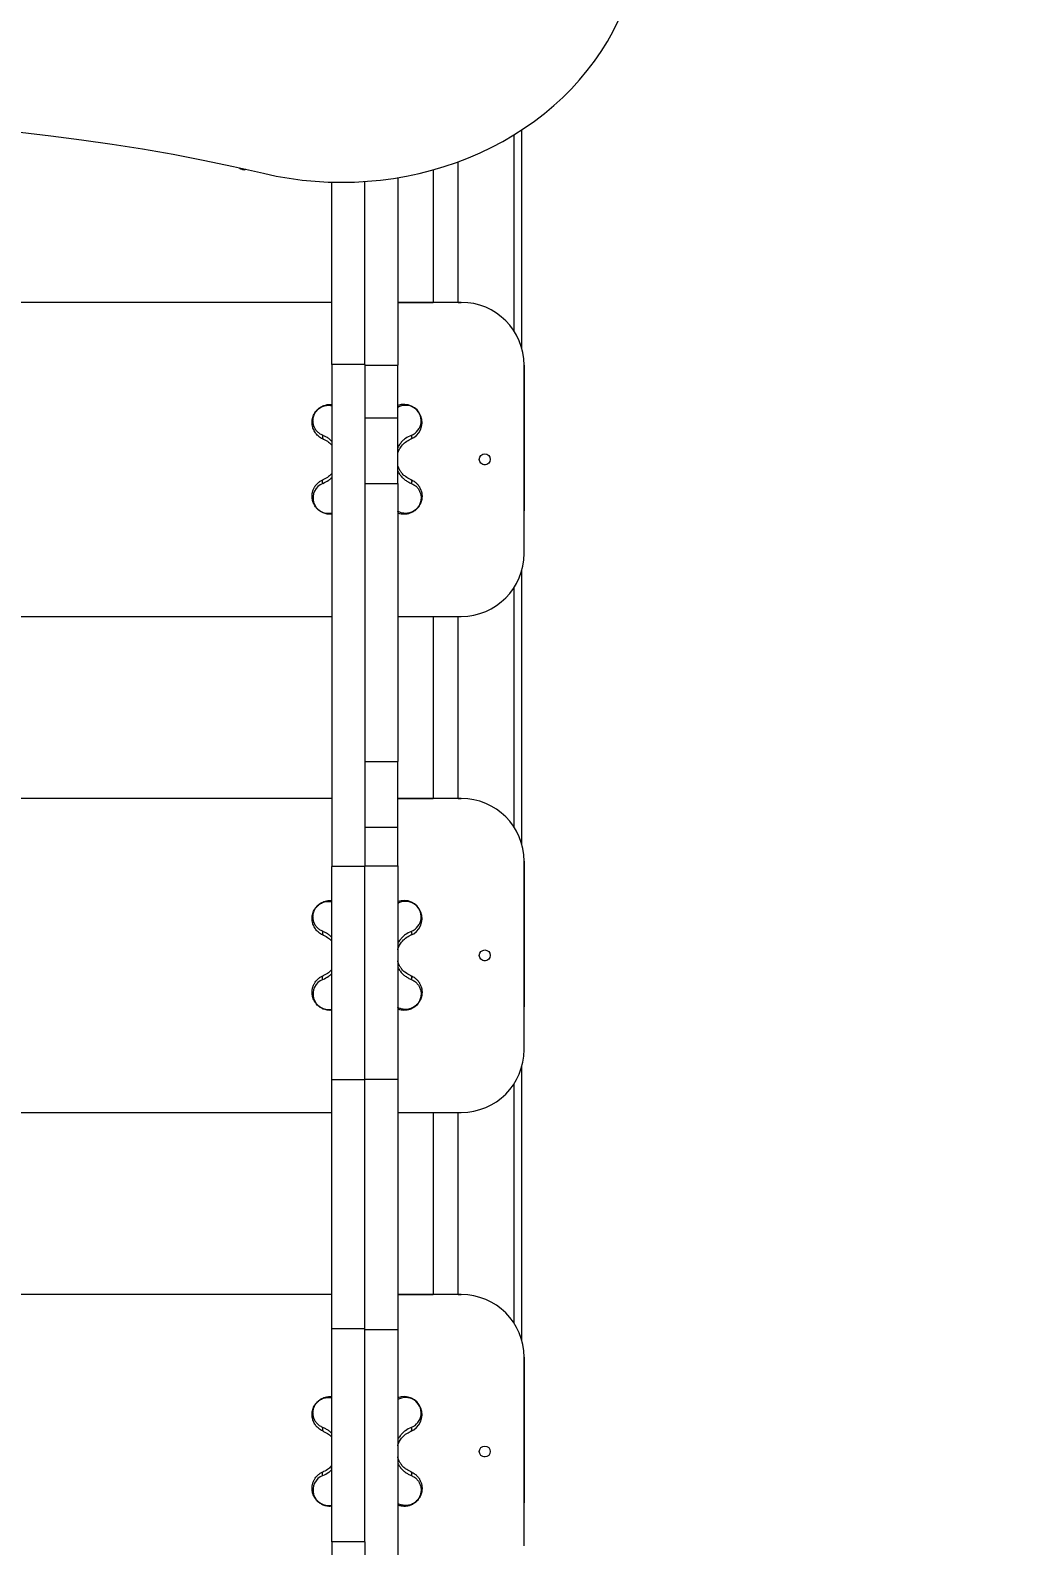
# Model space of a CAD drawing. Header units: millimetres. Extents: x -4714 to 4317, y -5309 to 4445.
# Drawn here: x -1057 to -434, y 998 to 1963 of the extents above; entities that cross this region are included whole.
import ezdxf

# ---------------------------------------------------------------- set-up
doc = ezdxf.new("R2010")
doc.units = ezdxf.units.MM
doc.layers.add('DIKOM_РАЗМЕР_ЗОНА', color=7, linetype='Continuous')
doc.layers.add('DIKOM_РАЗМЕР_ОБЪЕКТА', color=7, linetype='Continuous')
doc.styles.add('style1', font='arial.ttf', dxfattribs={"width": 0.8})
doc.dimstyles.new('1-50', dxfattribs={"dimtxt": 300, "dimasz": 200, "dimexe": 100, "dimexo": 0, "dimgap": 100, "dimtad": 1, "dimtxsty": 'style1', "dimcen": 200, "dimclrd": 7, "dimclre": 7, "dimclrt": 7, "dimadec": 1, "dimazin": 2, "dimtfac": 1, "dimtmove": 0, "dimatfit": 2, "dimfxl": 0, "dimlwd": 25, "dimlwe": 18, "dimarcsym": 0})

# ---------------------------------------------------------------- blocks, each defined once
blk = doc.blocks.new('*D10')
at = {"layer": 'Defpoints', "color": 0, "transparency": 16777216}
for p in [(-1334.37, 2936.15), (2515.66, 2936.15), (919.63, -2455.27)]:
    blk.add_point(p, dxfattribs=at)
at = {"layer": 'DIKOM_РАЗМЕР_ОБЪЕКТА', "color": 7, "lineweight": 18, "transparency": 16777216}
for p, q in [((-1334.37, 2936.15), (2615.66, 2936.15)), ((919.63, -2455.27), (2615.66, -2455.27))]:
    blk.add_line(p, q, dxfattribs=at)
at = {"layer": 'DIKOM_РАЗМЕР_ОБЪЕКТА', "color": 7, "lineweight": 25, "transparency": 16777216}
blk.add_line((2515.66, -2255.27), (2515.66, 2736.15), dxfattribs=at)
at = {"layer": 'DIKOM_РАЗМЕР_ОБЪЕКТА', "color": 7, "transparency": 16777216}
for points in [[(2482.33, 2736.15), (2548.99, 2736.15), (2515.66, 2936.15)], [(2482.33, -2255.27), (2548.99, -2255.27), (2515.66, -2455.27)]]:
    blk.add_solid(points, dxfattribs=at)
at = {"layer": 'DIKOM_РАЗМЕР_ОБЪЕКТА', "color": 7, "transparency": 16777216, "insert": (2262.49, 113.05), "char_height": 300, "attachment_point": 5, "rotation": 90, "style": 'style1'}
blk.add_mtext('5400', dxfattribs=at)
blk = doc.blocks.new('*D11')
at = {"layer": 'Defpoints', "color": 0, "transparency": 16777216}
for p in [(-3233.94, 2386.83), (1916.13, -344.85), (1916.13, -3165.52)]:
    blk.add_point(p, dxfattribs=at)
at = {"layer": 'DIKOM_РАЗМЕР_ОБЪЕКТА', "color": 7, "lineweight": 18, "transparency": 16777216}
for p, q in [((-3233.94, 2386.83), (-3233.94, -3265.52)), ((1916.13, -344.85), (1916.13, -3265.52))]:
    blk.add_line(p, q, dxfattribs=at)
at = {"layer": 'DIKOM_РАЗМЕР_ОБЪЕКТА', "color": 7, "lineweight": 25, "transparency": 16777216}
blk.add_line((-3033.94, -3165.52), (1716.13, -3165.52), dxfattribs=at)
at = {"layer": 'DIKOM_РАЗМЕР_ОБЪЕКТА', "color": 7, "transparency": 16777216}
for points in [[(-3033.94, -3132.18), (-3033.94, -3198.85), (-3233.94, -3165.52)], [(1716.13, -3132.18), (1716.13, -3198.85), (1916.13, -3165.52)]]:
    blk.add_solid(points, dxfattribs=at)
at = {"layer": 'DIKOM_РАЗМЕР_ОБЪЕКТА', "color": 7, "transparency": 16777216, "insert": (-1591.87, -2912.35), "char_height": 300, "attachment_point": 5, "style": 'style1'}
blk.add_mtext('5150', dxfattribs=at)
blk = doc.blocks.new('*D12')
at = {"layer": 'Defpoints', "color": 0, "transparency": 16777216}
for p in [(-821.51, 4445.15), (931.33, -4455.27), (4216.57, -4455.27)]:
    blk.add_point(p, dxfattribs=at)
at = {"layer": 'DIKOM_РАЗМЕР_ЗОНА', "color": 7, "lineweight": 18, "transparency": 16777216}
for p, q in [((-821.51, 4445.15), (4316.57, 4445.15)), ((931.33, -4455.27), (4316.57, -4455.27))]:
    blk.add_line(p, q, dxfattribs=at)
at = {"layer": 'DIKOM_РАЗМЕР_ЗОНА', "color": 7, "lineweight": 25, "transparency": 16777216}
blk.add_line((4216.57, 4245.15), (4216.57, -4255.27), dxfattribs=at)
at = {"layer": 'DIKOM_РАЗМЕР_ЗОНА', "color": 7, "transparency": 16777216}
for points in [[(4183.24, 4245.15), (4249.91, 4245.15), (4216.57, 4445.15)], [(4183.24, -4255.27), (4249.91, -4255.27), (4216.57, -4455.27)]]:
    blk.add_solid(points, dxfattribs=at)
at = {"layer": 'DIKOM_РАЗМЕР_ЗОНА', "color": 7, "transparency": 16777216, "insert": (3963.4, 113.05), "char_height": 300, "attachment_point": 5, "rotation": 90, "style": 'style1'}
blk.add_mtext('8900', dxfattribs=at)
blk = doc.blocks.new('*D13')
at = {"layer": 'Defpoints', "color": 0, "transparency": 16777216}
for p in [(-4713.98, 1562.97), (3408.13, -3354.85), (3408.13, -5209.38)]:
    blk.add_point(p, dxfattribs=at)
at = {"layer": 'DIKOM_РАЗМЕР_ЗОНА', "color": 7, "lineweight": 18, "transparency": 16777216}
for p, q in [((-4713.98, 1562.97), (-4713.98, -5309.38)), ((3408.13, -3354.85), (3408.13, -5309.38))]:
    blk.add_line(p, q, dxfattribs=at)
at = {"layer": 'DIKOM_РАЗМЕР_ЗОНА', "color": 7, "lineweight": 25, "transparency": 16777216}
blk.add_line((-4513.98, -5209.38), (3208.13, -5209.38), dxfattribs=at)
at = {"layer": 'DIKOM_РАЗМЕР_ЗОНА', "color": 7, "transparency": 16777216}
for points in [[(-4513.98, -5176.04), (-4513.98, -5242.71), (-4713.98, -5209.38)], [(3208.13, -5176.04), (3208.13, -5242.71), (3408.13, -5209.38)]]:
    blk.add_solid(points, dxfattribs=at)
at = {"layer": 'DIKOM_РАЗМЕР_ЗОНА', "color": 7, "transparency": 16777216, "insert": (-658.91, -4956.21), "char_height": 300, "attachment_point": 5, "style": 'style1'}
blk.add_mtext('8150', dxfattribs=at)

msp = doc.modelspace()

# ---------------------------------------------------------------- linework, layer by layer
at = {"color": 7, "linetype": 'Continuous', "lineweight": 15}
for p, q in [((-748.868, 1896.315), (-748.868, 1771.506)), ((-743.868, 1760.505), (-743.868, 1899.484)), ((-800.37, 1874.031), (-800.37, 1789.646)), ((-784.37, 1789.645), (-784.37, 1879.187)), ((-864.868, 1749.996), (-864.868, 1866.216)), ((-843.868, 1749.996), (-843.868, 1866.617)), ((-822.868, 1869.054), (-822.868, 1749.664)), ((-864.868, 1789.645), (-1522.868, 1789.645)), ((-822.868, 1789.646), (-800.365, 1789.646)), ((-782.368, 1789.645), (-822.868, 1789.645)), ((-800.365, 1789.645), (-800.365, 1789.646)), ((-784.37, 1789.646), (-784.365, 1789.646)), ((-784.365, 1789.646), (-782.365, 1789.645)), ((-784.365, 1789.645), (-784.365, 1789.646)), ((-843.868, 1749.996), (-864.868, 1749.996)), ((-864.868, 1749.996), (-864.868, 1430.217)), ((-843.868, 1749.996), (-843.868, 1430.217)), ((-843.868, 1749.664), (-822.868, 1749.664)), ((-822.868, 1716.036), (-822.868, 1749.664)), ((-742.368, 1629.645), (-742.368, 1749.645)), ((-742.366, 1749.644), (-742.368, 1656.888)), ((-843.868, 1716.036), (-822.868, 1716.036)), ((-822.868, 1674.311), (-822.868, 1716.036)), ((-843.868, 1674.311), (-822.868, 1674.311)), ((-822.868, 1674.311), (-822.868, 1497.181)), ((-864.868, 1654.795), (-865.868, 1654.647)), ((-743.868, 1444.505), (-743.868, 1618.793)), ((-748.868, 1607.787), (-748.868, 1455.506)), ((-1522.868, 1589.645), (-864.868, 1589.645)), ((-822.868, 1589.645), (-782.368, 1589.645)), ((-800.37, 1589.645), (-800.37, 1473.646)), ((-784.37, 1473.645), (-784.37, 1589.645)), ((-843.868, 1497.181), (-822.868, 1497.181)), ((-822.868, 1455.376), (-822.868, 1497.181)), ((-864.868, 1473.645), (-1522.868, 1473.645)), ((-822.868, 1473.646), (-800.365, 1473.646)), ((-782.368, 1473.645), (-822.868, 1473.645)), ((-800.365, 1473.645), (-800.365, 1473.646)), ((-784.37, 1473.646), (-784.365, 1473.646)), ((-784.365, 1473.646), (-782.365, 1473.645)), ((-784.365, 1473.645), (-784.365, 1473.646)), ((-843.868, 1455.376), (-822.868, 1455.376)), ((-822.868, 1430.683), (-822.868, 1455.376)), ((-843.868, 1430.217), (-864.868, 1430.217)), ((-864.868, 1294.5), (-864.868, 1430.217)), ((-843.868, 1430.683), (-822.868, 1430.683)), ((-843.868, 1294.5), (-843.868, 1430.217)), ((-822.868, 1430.683), (-822.868, 1294.899)), ((-742.368, 1313.645), (-742.368, 1433.645)), ((-742.366, 1433.644), (-742.368, 1340.888)), ((-864.868, 1338.795), (-865.868, 1338.647)), ((-843.868, 1294.5), (-864.868, 1294.5)), ((-864.868, 1135.803), (-864.868, 1294.5)), ((-843.868, 1294.899), (-822.868, 1294.899)), ((-843.868, 1135.803), (-843.868, 1294.5)), ((-822.868, 1294.899), (-822.868, 1135.404)), ((-743.868, 1128.505), (-743.868, 1302.793)), ((-748.868, 1291.787), (-748.868, 1139.506)), ((-1522.868, 1273.645), (-864.868, 1273.645)), ((-822.868, 1273.645), (-782.368, 1273.645)), ((-800.37, 1273.645), (-800.37, 1157.646)), ((-784.37, 1157.645), (-784.37, 1273.645)), ((-864.868, 1157.645), (-1522.868, 1157.645)), ((-822.868, 1157.646), (-800.365, 1157.646)), ((-782.368, 1157.645), (-822.868, 1157.645)), ((-800.365, 1157.645), (-800.365, 1157.646)), ((-784.37, 1157.646), (-784.365, 1157.646)), ((-784.365, 1157.645), (-784.365, 1157.646)), ((-784.365, 1157.646), (-782.365, 1157.645)), ((-843.868, 1135.803), (-864.868, 1135.803)), ((-864.868, 1000.018), (-864.868, 1135.803)), ((-843.868, 1000.018), (-843.868, 1135.803)), ((-843.868, 1135.404), (-822.868, 1135.404)), ((-822.868, 1135.404), (-822.868, 975.661)), ((-742.368, 997.645), (-742.368, 1117.645)), ((-742.366, 1117.644), (-742.368, 1024.888)), ((-864.868, 1022.795), (-865.868, 1022.647)), ((-843.868, 1000.018), (-864.868, 1000.018)), ((-864.868, 1000.018), (-864.868, 680.24)), ((-843.868, 1000.018), (-843.868, 680.24))]:
    msp.add_line(p, q, dxfattribs=at)
at = {"color": 7, "linetype": 'Continuous', "lineweight": 15, "flags": 128}
for points in [[(-908.344, 1871.874), (-900.229, 1870.131), (-892.035, 1868.699), (-883.775, 1867.581), (-875.467, 1866.778), (-867.125, 1866.292), (-858.768, 1866.125), (-850.409, 1866.276), (-842.067, 1866.746), (-833.756, 1867.533), (-825.494, 1868.635), (-817.296, 1870.052), (-809.177, 1871.779), (-801.154, 1873.814), (-793.242, 1876.153), (-785.457, 1878.791), (-777.813, 1881.723), (-770.325, 1884.943), (-763.009, 1888.445), (-755.877, 1892.223), (-748.944, 1896.269), (-742.223, 1900.575), (-735.728, 1905.132), (-729.47, 1909.933), (-723.462, 1914.968), (-717.716, 1920.226), (-712.242, 1925.699), (-707.052, 1931.374), (-702.155, 1937.242), (-697.561, 1943.291), (-693.278, 1949.509), (-689.316, 1955.884), (-685.681, 1962.404), (-682.38, 1969.056)], [(-1063.309, 1897.961), (-1043.72, 1895.778), (-1024.181, 1893.285), (-1004.697, 1890.483), (-985.276, 1887.373), (-965.923, 1883.956), (-946.646, 1880.233), (-927.451, 1876.205), (-908.344, 1871.874)], [(-870.515, 1704.941), (-870.661, 1704.556), (-870.75, 1704.159), (-870.781, 1703.769), (-870.75, 1703.403), (-870.66, 1703.074), (-870.515, 1702.798), (-870.319, 1702.586), (-870.083, 1702.447)], [(-814.221, 1704.941), (-814.075, 1704.556), (-813.986, 1704.159), (-813.955, 1703.769), (-813.986, 1703.403), (-814.076, 1703.074), (-814.222, 1702.798), (-814.417, 1702.586), (-814.653, 1702.447)], [(-766.962, 1686.169), (-767.367, 1686.145), (-767.948, 1686.194)], [(-870.515, 1674.353), (-870.661, 1674.738), (-870.75, 1675.135), (-870.781, 1675.524), (-870.75, 1675.891), (-870.66, 1676.22), (-870.515, 1676.496), (-870.319, 1676.708), (-870.083, 1676.847)], [(-814.653, 1676.847), (-814.417, 1676.708), (-814.222, 1676.496), (-814.076, 1676.22), (-813.986, 1675.891), (-813.955, 1675.524), (-813.986, 1675.135), (-814.075, 1674.738), (-814.221, 1674.353)], [(-870.515, 1388.941), (-870.661, 1388.556), (-870.75, 1388.159), (-870.781, 1387.769), (-870.75, 1387.403), (-870.66, 1387.074), (-870.515, 1386.798), (-870.319, 1386.586), (-870.083, 1386.447)], [(-814.221, 1388.941), (-814.075, 1388.556), (-813.986, 1388.159), (-813.955, 1387.769), (-813.986, 1387.403), (-814.076, 1387.074), (-814.222, 1386.798), (-814.417, 1386.586), (-814.653, 1386.447)], [(-766.962, 1370.169), (-767.367, 1370.145), (-767.948, 1370.194)], [(-870.515, 1358.353), (-870.661, 1358.738), (-870.75, 1359.135), (-870.781, 1359.524), (-870.75, 1359.891), (-870.66, 1360.22), (-870.515, 1360.496), (-870.319, 1360.708), (-870.083, 1360.847)], [(-814.653, 1360.847), (-814.417, 1360.708), (-814.222, 1360.496), (-814.076, 1360.22), (-813.986, 1359.891), (-813.955, 1359.524), (-813.986, 1359.135), (-814.075, 1358.738), (-814.221, 1358.353)], [(-870.515, 1072.941), (-870.661, 1072.556), (-870.75, 1072.159), (-870.781, 1071.769), (-870.75, 1071.403), (-870.66, 1071.074), (-870.515, 1070.798), (-870.319, 1070.586), (-870.083, 1070.447)], [(-814.221, 1072.941), (-814.075, 1072.556), (-813.986, 1072.159), (-813.955, 1071.769), (-813.986, 1071.403), (-814.076, 1071.074), (-814.222, 1070.798), (-814.417, 1070.586), (-814.653, 1070.447)], [(-767.23, 1054.148), (-767.367, 1054.145), (-767.948, 1054.194)], [(-870.515, 1042.353), (-870.661, 1042.738), (-870.75, 1043.135), (-870.781, 1043.524), (-870.75, 1043.891), (-870.66, 1044.22), (-870.515, 1044.496), (-870.319, 1044.708), (-870.083, 1044.847)], [(-814.653, 1044.847), (-814.417, 1044.708), (-814.222, 1044.496), (-814.076, 1044.22), (-813.986, 1043.891), (-813.955, 1043.524), (-813.986, 1043.135), (-814.075, 1042.738), (-814.221, 1042.353)]]:
    msp.add_lwpolyline(points, dxfattribs=at)
at = {"color": 7, "linetype": 'Continuous', "lineweight": 15}
for centre in [(-767.368, 1689.645), (-767.368, 1373.645), (-767.368, 1057.645)]:
    msp.add_circle(centre, 3.5, dxfattribs=at)
for centre, radius, start, end in [((-920.868, 1878.152), 4, 223.554791, 291.26051), ((-782.368, 1749.645), 40, 0, 90), ((-782.366, 1749.645), 40, 359.998597, 89.998597), ((-818.861, 1713.145), 11.495, 291.474786, 110.3998), ((-817.829, 1714.154), 9.894, 291.388219, 120.617266), ((-866.922, 1665.148), 9.881, 111.32214, 281.998116), ((-782.368, 1629.645), 40, 270, 0), ((-782.368, 1433.645), 40, 0, 90), ((-782.366, 1433.645), 40, 359.998597, 89.998597), ((-818.861, 1397.145), 11.495, 291.474787, 110.399813), ((-817.829, 1398.154), 9.894, 291.388207, 120.617316), ((-866.922, 1349.148), 9.881, 111.322131, 281.998125), ((-782.368, 1313.645), 40, 270, 0), ((-782.368, 1117.645), 40, 0, 90), ((-818.861, 1081.145), 11.495, 291.474857, 110.399743), ((-817.829, 1082.154), 9.894, 291.38827, 120.617177), ((-866.922, 1033.148), 9.882, 111.322276, 281.99793)]:
    msp.add_arc(centre, radius, start, end, dxfattribs=at)
for points, knots in [([(-870.083, 1702.447), (-870.509, 1702.633), (-871.391, 1703.017), (-872.553, 1703.758), (-873.63, 1704.625), (-874.54, 1705.557), (-875.362, 1706.613), (-876.043, 1707.73), (-876.6, 1708.946), (-877.017, 1710.22), (-877.275, 1711.5), (-877.39, 1712.855), (-877.35, 1714.181), (-877.13, 1715.622), (-876.729, 1717.032), (-876.09, 1718.497), (-875.212, 1719.929), (-874.034, 1721.313), (-872.885, 1722.291), (-871.923, 1722.936), (-870.98, 1723.472), (-869.75, 1724.009), (-868.406, 1724.39), (-867.162, 1724.593), (-866.089, 1724.656), (-865.326, 1724.652), (-864.93, 1724.604), (-864.868, 1724.597)], [0, 0, 0, 0, 0.042958, 0.0888603, 0.1314274, 0.1779025, 0.218328, 0.2664902, 0.3110843, 0.3553253, 0.4035422, 0.4434075, 0.4911629, 0.5325959, 0.580123, 0.6216828, 0.6663724, 0.7111175, 0.7558246, 0.7776013, 0.800569, 0.8422057, 0.8898423, 0.9250646, 0.959956, 0.9936797, 1, 1, 1, 1]), ([(-870.515, 1704.941), (-871.256, 1705.299), (-872.738, 1706.014), (-874.414, 1707.603), (-875.683, 1709.428), (-876.502, 1711.463), (-876.867, 1713.663), (-876.744, 1715.655), (-876.309, 1717.318), (-875.854, 1718.421), (-875.372, 1719.297), (-874.787, 1720.179), (-873.892, 1721.234), (-872.619, 1722.298), (-871.287, 1723.079), (-869.991, 1723.604), (-868.334, 1724.022), (-866.595, 1724.167), (-865.37, 1723.914), (-864.868, 1723.81)], [0, 0, 0, 0, 0.085407, 0.1709908, 0.2562177, 0.3416786, 0.4264961, 0.5121351, 0.5580051, 0.5978029, 0.6214975, 0.6434349, 0.6838007, 0.7267248, 0.7696825, 0.8125465, 0.8555304, 0.9408162, 1, 1, 1, 1]), ([(-864.868, 1701.205), (-864.905, 1701.248), (-865.471, 1701.902), (-866.723, 1702.861), (-868.576, 1704.102), (-869.862, 1704.658), (-870.515, 1704.941)], [0, 0, 0, 0, 0.0224545, 0.3480515, 0.668639, 1, 1, 1, 1]), ([(-870.083, 1702.447), (-868.981, 1701.929), (-867.538, 1701.25), (-865.887, 1699.855), (-865.231, 1699.239), (-864.913, 1698.857), (-864.868, 1698.803)], [0, 0, 0, 0, 0.6043551, 0.7909129, 0.9704854, 1, 1, 1, 1]), ([(-814.221, 1704.941), (-815.489, 1704.339), (-817.405, 1703.429), (-819.755, 1701.42), (-821.334, 1699.59), (-822.395, 1698.097), (-822.803, 1697.14), (-822.868, 1696.988)], [0, 0, 0, 0, 0.3836471, 0.5797902, 0.7701575, 0.9635615, 1, 1, 1, 1]), ([(-822.868, 1693.301), (-822.773, 1693.627), (-822.539, 1694.428), (-822.022, 1695.634), (-821.326, 1696.91), (-820.032, 1698.764), (-817.81, 1700.941), (-815.745, 1701.926), (-814.653, 1702.447)], [0, 0, 0, 0, 0.069063, 0.1694238, 0.2731617, 0.3808657, 0.6724946, 1, 1, 1, 1]), ([(-864.868, 1680.613), (-865.517, 1679.91), (-867.122, 1678.17), (-868.978, 1677.341), (-870.083, 1676.847)], [0, 0, 0, 0, 0.4040253, 1, 1, 1, 1]), ([(-814.653, 1676.847), (-815.754, 1677.368), (-817.195, 1678.05), (-818.853, 1679.432), (-819.731, 1680.301), (-820.722, 1681.472), (-821.723, 1683.031), (-822.527, 1684.701), (-822.784, 1685.8), (-822.868, 1686.162)], [0, 0, 0, 0, 0.3262938, 0.4270107, 0.5239653, 0.6173862, 0.7759008, 0.9262423, 1, 1, 1, 1]), ([(-822.868, 1682.295), (-822.816, 1682.173), (-822.423, 1681.241), (-821.371, 1679.755), (-819.791, 1677.904), (-818.024, 1676.413), (-816.158, 1675.197), (-814.874, 1674.637), (-814.221, 1674.353)], [0, 0, 0, 0, 0.0293488, 0.2231832, 0.4174039, 0.6114566, 0.8025177, 1, 1, 1, 1]), ([(-865.868, 1654.647), (-866.297, 1654.661), (-867.14, 1654.687), (-868.425, 1654.911), (-869.623, 1655.254), (-870.712, 1655.698), (-872.034, 1656.388), (-873.333, 1657.332), (-874.489, 1658.503), (-875.238, 1659.445), (-875.872, 1660.437), (-876.427, 1661.532), (-876.88, 1662.742), (-877.199, 1664.04), (-877.346, 1665.198), (-877.38, 1666.243), (-877.337, 1667.132), (-877.223, 1668.041), (-877.052, 1668.869), (-876.805, 1669.739), (-876.484, 1670.609), (-876.088, 1671.443), (-875.583, 1672.33), (-874.966, 1673.218), (-874.176, 1674.126), (-873.149, 1675.09), (-871.839, 1676.056), (-870.65, 1676.591), (-870.083, 1676.847)], [0, 0, 0, 0, 0.0431664, 0.0849571, 0.1254962, 0.158053, 0.187897, 0.2506259, 0.2817386, 0.3135607, 0.3437713, 0.3764319, 0.4168621, 0.4585564, 0.5015927, 0.5310798, 0.563767, 0.592894, 0.6263768, 0.6524852, 0.6884331, 0.7245861, 0.7502765, 0.7962949, 0.8378948, 0.8750771, 0.9404502, 1, 1, 1, 1]), ([(-870.515, 1674.353), (-869.256, 1674.97), (-867.352, 1675.902), (-865.49, 1677.375), (-864.911, 1678.041), (-864.868, 1678.09)], [0, 0, 0, 0, 0.6444035, 0.9738523, 1, 1, 1, 1]), ([(-814.221, 1674.353), (-813.48, 1673.995), (-811.998, 1673.28), (-810.322, 1671.691), (-809.053, 1669.866), (-808.234, 1667.831), (-807.87, 1665.631), (-807.992, 1663.639), (-808.427, 1661.976), (-808.882, 1660.873), (-809.364, 1659.997), (-809.949, 1659.115), (-810.844, 1658.06), (-812.118, 1656.996), (-813.449, 1656.214), (-814.745, 1655.69), (-816.404, 1655.268), (-818.376, 1655.142), (-820.557, 1655.543), (-822.071, 1656.053), (-822.769, 1656.553), (-822.868, 1656.624)], [0, 0, 0, 0, 0.075886, 0.1519291, 0.227655, 0.3035889, 0.3789509, 0.455043, 0.4957995, 0.5311615, 0.5522135, 0.571707, 0.6075712, 0.6457101, 0.6838811, 0.7219668, 0.7601568, 0.8359371, 0.9119827, 0.9874381, 1, 1, 1, 1]), ([(-814.653, 1676.847), (-814.277, 1676.685), (-813.502, 1676.351), (-812.415, 1675.692), (-811.515, 1675.011), (-810.781, 1674.338), (-810.184, 1673.704), (-809.599, 1672.976), (-809.1, 1672.237), (-808.644, 1671.436), (-808.244, 1670.59), (-807.924, 1669.717), (-807.654, 1668.758), (-807.456, 1667.73), (-807.354, 1666.532), (-807.376, 1665.302), (-807.538, 1664.034), (-807.859, 1662.733), (-808.313, 1661.522), (-808.87, 1660.428), (-809.707, 1659.117), (-810.798, 1657.883), (-812.055, 1656.857), (-813.027, 1656.219), (-814.033, 1655.693), (-815.359, 1655.157), (-817.003, 1654.731), (-818.248, 1654.675), (-818.868, 1654.647)], [0, 0, 0, 0, 0.039052, 0.0806689, 0.1248915, 0.1523669, 0.1823166, 0.2147505, 0.2496676, 0.2759197, 0.3122203, 0.3487686, 0.3744233, 0.4175259, 0.4584544, 0.4985764, 0.5417465, 0.5835367, 0.6240381, 0.6565943, 0.6867224, 0.7493477, 0.779957, 0.8122344, 0.8422684, 0.8750516, 0.937761, 1, 1, 1, 1]), ([(-818.868, 1654.647), (-820.008, 1654.743), (-821.208, 1654.845), (-822.503, 1655.23), (-822.712, 1655.344), (-822.868, 1655.429)], [0, 0, 0, 0, 0.8244249, 0.8682885, 1, 1, 1, 1]), ([(-870.083, 1386.447), (-870.509, 1386.633), (-871.391, 1387.017), (-872.553, 1387.758), (-873.63, 1388.625), (-874.54, 1389.557), (-875.362, 1390.613), (-876.043, 1391.73), (-876.6, 1392.946), (-877.017, 1394.22), (-877.275, 1395.5), (-877.39, 1396.855), (-877.35, 1398.181), (-877.13, 1399.622), (-876.729, 1401.032), (-876.09, 1402.497), (-875.212, 1403.929), (-874.034, 1405.313), (-872.885, 1406.291), (-871.923, 1406.936), (-870.98, 1407.472), (-869.75, 1408.009), (-868.406, 1408.39), (-867.162, 1408.593), (-866.089, 1408.656), (-865.326, 1408.652), (-864.93, 1408.604), (-864.868, 1408.597)], [0, 0, 0, 0, 0.0429579, 0.0888601, 0.1314272, 0.1779026, 0.2183281, 0.2664898, 0.3110841, 0.355325, 0.4035419, 0.4434074, 0.4911629, 0.5325962, 0.580123, 0.6216828, 0.6663723, 0.7111173, 0.7558244, 0.7776013, 0.8005688, 0.8422057, 0.8898424, 0.9250646, 0.959956, 0.9936797, 1, 1, 1, 1]), ([(-870.515, 1388.941), (-871.256, 1389.299), (-872.738, 1390.014), (-874.414, 1391.603), (-875.683, 1393.428), (-876.502, 1395.463), (-876.867, 1397.663), (-876.744, 1399.655), (-876.309, 1401.318), (-875.854, 1402.421), (-875.372, 1403.297), (-874.787, 1404.179), (-873.892, 1405.234), (-872.619, 1406.298), (-871.287, 1407.079), (-869.991, 1407.604), (-868.334, 1408.022), (-866.595, 1408.167), (-865.37, 1407.914), (-864.868, 1407.81)], [0, 0, 0, 0, 0.0854069, 0.1709908, 0.2562174, 0.3416783, 0.4264958, 0.5121352, 0.5580051, 0.5978029, 0.6214974, 0.643435, 0.6838008, 0.7267246, 0.7696825, 0.8125464, 0.8555304, 0.9408162, 1, 1, 1, 1]), ([(-864.868, 1385.205), (-864.905, 1385.247), (-865.471, 1385.902), (-866.723, 1386.861), (-868.576, 1388.102), (-869.862, 1388.658), (-870.515, 1388.941)], [0, 0, 0, 0, 0.0224544, 0.3480516, 0.6686397, 1, 1, 1, 1]), ([(-870.083, 1386.447), (-868.981, 1385.929), (-867.538, 1385.25), (-865.887, 1383.855), (-865.231, 1383.239), (-864.913, 1382.857), (-864.868, 1382.803)], [0, 0, 0, 0, 0.6043556, 0.790913, 0.9704854, 1, 1, 1, 1]), ([(-814.221, 1388.941), (-815.489, 1388.339), (-817.405, 1387.429), (-819.755, 1385.42), (-821.334, 1383.59), (-822.395, 1382.097), (-822.803, 1381.14), (-822.868, 1380.988)], [0, 0, 0, 0, 0.3836467, 0.5797902, 0.7701573, 0.9635611, 1, 1, 1, 1]), ([(-822.868, 1377.301), (-822.773, 1377.627), (-822.539, 1378.428), (-822.022, 1379.634), (-821.326, 1380.91), (-820.032, 1382.764), (-817.81, 1384.941), (-815.745, 1385.926), (-814.653, 1386.447)], [0, 0, 0, 0, 0.0690621, 0.1694238, 0.2731617, 0.3808646, 0.6724942, 1, 1, 1, 1]), ([(-870.515, 1358.353), (-869.256, 1358.97), (-867.352, 1359.902), (-865.49, 1361.375), (-864.911, 1362.041), (-864.868, 1362.09)], [0, 0, 0, 0, 0.644404, 0.9738534, 1, 1, 1, 1]), ([(-864.868, 1364.613), (-865.517, 1363.91), (-867.122, 1362.17), (-868.978, 1361.341), (-870.083, 1360.847)], [0, 0, 0, 0, 0.4040255, 1, 1, 1, 1]), ([(-814.653, 1360.847), (-815.754, 1361.368), (-817.195, 1362.05), (-818.853, 1363.432), (-819.731, 1364.301), (-820.722, 1365.472), (-821.723, 1367.031), (-822.527, 1368.701), (-822.784, 1369.8), (-822.868, 1370.162)], [0, 0, 0, 0, 0.326294, 0.4270107, 0.5239656, 0.6173865, 0.7759003, 0.9262427, 1, 1, 1, 1]), ([(-822.868, 1366.295), (-822.816, 1366.173), (-822.423, 1365.241), (-821.371, 1363.755), (-819.791, 1361.904), (-818.024, 1360.413), (-816.158, 1359.197), (-814.874, 1358.637), (-814.221, 1358.353)], [0, 0, 0, 0, 0.0293483, 0.2231824, 0.417403, 0.6114557, 0.8025179, 1, 1, 1, 1]), ([(-865.868, 1338.647), (-866.297, 1338.66), (-867.14, 1338.687), (-868.425, 1338.911), (-869.623, 1339.254), (-870.712, 1339.698), (-872.034, 1340.388), (-873.333, 1341.332), (-874.489, 1342.503), (-875.238, 1343.445), (-875.872, 1344.437), (-876.427, 1345.532), (-876.88, 1346.742), (-877.199, 1348.04), (-877.346, 1349.198), (-877.38, 1350.243), (-877.337, 1351.132), (-877.223, 1352.041), (-877.052, 1352.869), (-876.805, 1353.739), (-876.484, 1354.609), (-876.088, 1355.443), (-875.583, 1356.33), (-874.966, 1357.218), (-874.176, 1358.126), (-873.149, 1359.09), (-871.839, 1360.056), (-870.65, 1360.591), (-870.083, 1360.847)], [0, 0, 0, 0, 0.0431664, 0.0849572, 0.1254961, 0.1580531, 0.187897, 0.250626, 0.2817387, 0.3135607, 0.3437717, 0.3764316, 0.4168621, 0.4585561, 0.5015927, 0.5310801, 0.5637668, 0.5928938, 0.6263772, 0.652485, 0.6884331, 0.7245861, 0.7502766, 0.796295, 0.8378947, 0.8750771, 0.9404504, 1, 1, 1, 1]), ([(-814.221, 1358.353), (-813.48, 1357.995), (-811.998, 1357.28), (-810.322, 1355.691), (-809.053, 1353.866), (-808.234, 1351.831), (-807.87, 1349.631), (-807.992, 1347.639), (-808.427, 1345.976), (-808.882, 1344.873), (-809.364, 1343.997), (-809.949, 1343.115), (-810.844, 1342.06), (-812.118, 1340.996), (-813.449, 1340.214), (-814.745, 1339.69), (-816.404, 1339.268), (-818.376, 1339.142), (-820.557, 1339.543), (-822.071, 1340.053), (-822.769, 1340.553), (-822.868, 1340.624)], [0, 0, 0, 0, 0.075886, 0.1519291, 0.2276548, 0.3035891, 0.3789511, 0.455043, 0.4957994, 0.5311615, 0.5522135, 0.5717069, 0.6075711, 0.6457098, 0.683881, 0.7219665, 0.7601568, 0.835937, 0.9119826, 0.9874379, 1, 1, 1, 1]), ([(-814.653, 1360.847), (-814.277, 1360.685), (-813.502, 1360.351), (-812.415, 1359.692), (-811.515, 1359.011), (-810.781, 1358.338), (-810.184, 1357.704), (-809.599, 1356.976), (-809.1, 1356.237), (-808.644, 1355.436), (-808.244, 1354.59), (-807.924, 1353.717), (-807.654, 1352.758), (-807.456, 1351.73), (-807.354, 1350.532), (-807.376, 1349.302), (-807.538, 1348.034), (-807.859, 1346.733), (-808.313, 1345.522), (-808.87, 1344.428), (-809.707, 1343.117), (-810.798, 1341.883), (-812.055, 1340.857), (-813.027, 1340.219), (-814.033, 1339.693), (-815.359, 1339.157), (-817.003, 1338.731), (-818.248, 1338.675), (-818.868, 1338.647)], [0, 0, 0, 0, 0.0390521, 0.0806688, 0.1248916, 0.152367, 0.1823165, 0.2147504, 0.2496672, 0.2759196, 0.3122204, 0.3487682, 0.3744235, 0.4175258, 0.4584541, 0.498576, 0.5417461, 0.5835366, 0.6240377, 0.6565946, 0.6867223, 0.7493476, 0.7799569, 0.8122342, 0.8422681, 0.8750516, 0.937761, 1, 1, 1, 1]), ([(-818.868, 1338.647), (-820.008, 1338.743), (-821.208, 1338.845), (-822.503, 1339.23), (-822.712, 1339.344), (-822.868, 1339.429)], [0, 0, 0, 0, 0.8244255, 0.8682885, 1, 1, 1, 1]), ([(-870.083, 1070.447), (-870.509, 1070.633), (-871.391, 1071.017), (-872.553, 1071.758), (-873.63, 1072.625), (-874.54, 1073.557), (-875.362, 1074.613), (-876.043, 1075.73), (-876.6, 1076.946), (-877.017, 1078.22), (-877.275, 1079.5), (-877.39, 1080.855), (-877.35, 1082.181), (-877.13, 1083.622), (-876.729, 1085.032), (-876.09, 1086.497), (-875.212, 1087.929), (-874.034, 1089.313), (-872.885, 1090.291), (-871.923, 1090.936), (-870.98, 1091.472), (-869.75, 1092.009), (-868.406, 1092.39), (-867.162, 1092.593), (-866.089, 1092.656), (-865.326, 1092.652), (-864.93, 1092.604), (-864.868, 1092.597)], [0, 0, 0, 0, 0.0429579, 0.0888598, 0.1314273, 0.1779026, 0.2183282, 0.2664899, 0.3110837, 0.3553246, 0.403542, 0.443407, 0.4911625, 0.5325952, 0.5801232, 0.621683, 0.6663725, 0.7111176, 0.7558247, 0.7776015, 0.8005687, 0.8422058, 0.8898424, 0.9250647, 0.959956, 0.9936797, 1, 1, 1, 1]), ([(-870.515, 1072.941), (-871.256, 1073.299), (-872.738, 1074.014), (-874.414, 1075.603), (-875.683, 1077.428), (-876.502, 1079.463), (-876.867, 1081.663), (-876.744, 1083.655), (-876.309, 1085.318), (-875.854, 1086.421), (-875.372, 1087.297), (-874.787, 1088.179), (-873.892, 1089.234), (-872.619, 1090.298), (-871.287, 1091.079), (-869.991, 1091.604), (-868.334, 1092.022), (-866.595, 1092.167), (-865.37, 1091.914), (-864.868, 1091.81)], [0, 0, 0, 0, 0.0854072, 0.1709907, 0.2562172, 0.3416786, 0.4264961, 0.5121349, 0.5580048, 0.5978026, 0.6214972, 0.6434353, 0.6838006, 0.7267243, 0.7696826, 0.8125465, 0.8555305, 0.9408162, 1, 1, 1, 1]), ([(-864.868, 1069.205), (-864.905, 1069.248), (-865.471, 1069.902), (-866.723, 1070.861), (-868.576, 1072.102), (-869.862, 1072.658), (-870.515, 1072.941)], [0, 0, 0, 0, 0.0224545, 0.3480503, 0.6686391, 1, 1, 1, 1]), ([(-814.221, 1072.941), (-815.489, 1072.339), (-817.405, 1071.429), (-819.755, 1069.42), (-821.334, 1067.59), (-822.395, 1066.097), (-822.803, 1065.14), (-822.868, 1064.988)], [0, 0, 0, 0, 0.3836462, 0.5797898, 0.7701571, 0.9635611, 1, 1, 1, 1]), ([(-870.083, 1070.447), (-868.981, 1069.929), (-867.538, 1069.25), (-865.887, 1067.855), (-865.231, 1067.239), (-864.913, 1066.857), (-864.868, 1066.803)], [0, 0, 0, 0, 0.6043562, 0.7909133, 0.9704854, 1, 1, 1, 1]), ([(-822.868, 1061.301), (-822.773, 1061.627), (-822.539, 1062.428), (-822.022, 1063.634), (-821.326, 1064.91), (-820.032, 1066.764), (-817.81, 1068.941), (-815.745, 1069.926), (-814.653, 1070.447)], [0, 0, 0, 0, 0.0690603, 0.1694221, 0.2731601, 0.3808631, 0.672494, 1, 1, 1, 1]), ([(-814.653, 1044.847), (-815.754, 1045.368), (-817.195, 1046.05), (-818.853, 1047.432), (-819.731, 1048.301), (-820.722, 1049.472), (-821.723, 1051.031), (-822.527, 1052.701), (-822.784, 1053.8), (-822.868, 1054.162)], [0, 0, 0, 0, 0.326295, 0.4270118, 0.5239668, 0.6173878, 0.7759003, 0.9262445, 1, 1, 1, 1]), ([(-865.868, 1022.647), (-866.297, 1022.661), (-867.14, 1022.687), (-868.425, 1022.911), (-869.623, 1023.254), (-870.712, 1023.698), (-872.034, 1024.388), (-873.333, 1025.332), (-874.489, 1026.503), (-875.238, 1027.445), (-875.872, 1028.437), (-876.427, 1029.532), (-876.88, 1030.742), (-877.199, 1032.04), (-877.346, 1033.198), (-877.38, 1034.243), (-877.337, 1035.132), (-877.223, 1036.041), (-877.052, 1036.869), (-876.805, 1037.739), (-876.484, 1038.609), (-876.088, 1039.443), (-875.583, 1040.33), (-874.966, 1041.218), (-874.176, 1042.126), (-873.149, 1043.09), (-871.839, 1044.056), (-870.65, 1044.591), (-870.083, 1044.847)], [0, 0, 0, 0, 0.0431664, 0.0849571, 0.125496, 0.158053, 0.1878973, 0.2506258, 0.2817385, 0.3135605, 0.3437715, 0.3764314, 0.4168625, 0.4585566, 0.5015925, 0.5310799, 0.5637672, 0.5928942, 0.6263776, 0.6524854, 0.688433, 0.724586, 0.750277, 0.7962949, 0.8378946, 0.8750774, 0.9404504, 1, 1, 1, 1]), ([(-870.515, 1042.353), (-869.256, 1042.97), (-867.352, 1043.902), (-865.49, 1045.375), (-864.911, 1046.041), (-864.868, 1046.09)], [0, 0, 0, 0, 0.6444035, 0.9738534, 1, 1, 1, 1]), ([(-864.868, 1048.613), (-865.517, 1047.91), (-867.122, 1046.17), (-868.978, 1045.341), (-870.083, 1044.847)], [0, 0, 0, 0, 0.4040268, 1, 1, 1, 1]), ([(-822.868, 1050.295), (-822.816, 1050.173), (-822.423, 1049.241), (-821.371, 1047.755), (-819.791, 1045.904), (-818.024, 1044.413), (-816.158, 1043.197), (-814.874, 1042.637), (-814.221, 1042.353)], [0, 0, 0, 0, 0.0293465, 0.2231825, 0.4174033, 0.6114552, 0.8025176, 1, 1, 1, 1]), ([(-814.653, 1044.847), (-814.277, 1044.685), (-813.502, 1044.351), (-812.415, 1043.692), (-811.515, 1043.011), (-810.781, 1042.338), (-810.184, 1041.704), (-809.599, 1040.976), (-809.1, 1040.237), (-808.644, 1039.436), (-808.244, 1038.59), (-807.924, 1037.717), (-807.654, 1036.758), (-807.456, 1035.73), (-807.354, 1034.532), (-807.376, 1033.302), (-807.538, 1032.034), (-807.859, 1030.733), (-808.313, 1029.522), (-808.87, 1028.428), (-809.707, 1027.117), (-810.798, 1025.883), (-812.055, 1024.857), (-813.027, 1024.219), (-814.033, 1023.693), (-815.359, 1023.157), (-817.003, 1022.731), (-818.248, 1022.675), (-818.868, 1022.647)], [0, 0, 0, 0, 0.0390521, 0.0806688, 0.1248913, 0.1523671, 0.1823161, 0.2147501, 0.2496669, 0.2759193, 0.3122206, 0.3487684, 0.3744231, 0.4175255, 0.4584543, 0.4985762, 0.5417463, 0.5835368, 0.6240379, 0.6565942, 0.6867219, 0.7493478, 0.7799566, 0.8122343, 0.8422683, 0.8750518, 0.937761, 1, 1, 1, 1]), ([(-814.221, 1042.353), (-813.48, 1041.995), (-811.998, 1041.279), (-810.322, 1039.691), (-809.053, 1037.866), (-808.234, 1035.831), (-807.87, 1033.631), (-807.992, 1031.639), (-808.427, 1029.976), (-808.882, 1028.873), (-809.364, 1027.997), (-809.949, 1027.115), (-810.844, 1026.06), (-812.118, 1024.996), (-813.449, 1024.214), (-814.745, 1023.69), (-816.404, 1023.268), (-818.376, 1023.142), (-820.557, 1023.543), (-822.071, 1024.053), (-822.769, 1024.553), (-822.868, 1024.624)], [0, 0, 0, 0, 0.0758862, 0.151929, 0.2276555, 0.3035889, 0.3789509, 0.4550428, 0.4957992, 0.5311613, 0.5522133, 0.5717073, 0.6075709, 0.6457096, 0.6838811, 0.7219667, 0.7601569, 0.8359371, 0.9119826, 0.9874379, 1, 1, 1, 1]), ([(-818.868, 1022.647), (-820.008, 1022.743), (-821.208, 1022.845), (-822.503, 1023.23), (-822.712, 1023.344), (-822.868, 1023.429)], [0, 0, 0, 0, 0.8244269, 0.8682899, 1, 1, 1, 1])]:
    msp.add_open_spline(points, degree=3, knots=knots, dxfattribs=at)

# ---------------------------------------------------------------- dimensions: what is measured, and where the dimension line sits
at = {"layer": 'DIKOM_РАЗМЕР_ЗОНА', "color": 3}
dim = msp.add_linear_dim(base=(4216.573, -4455.271), p1=(-821.505, 4445.152), p2=(931.328, -4455.271), angle=90, text='8900', dimstyle='1-50', dxfattribs=at)
dim.commit()
dim.dimension.update_dxf_attribs({"geometry": '*D12', "text_midpoint": (4216.573, 113.052), "dimtype": 160})
dim = msp.add_linear_dim(base=(3408.132, -5209.378), p1=(-4713.981, 1562.972), p2=(3408.132, -3354.848), text='8150', dimstyle='1-50', dxfattribs=at)
dim.commit()
dim.dimension.update_dxf_attribs({"geometry": '*D13', "text_midpoint": (-658.906, -5209.378), "dimtype": 160})
at = {"layer": 'DIKOM_РАЗМЕР_ОБЪЕКТА'}
dim = msp.add_linear_dim(base=(2515.658, 2936.152), p1=(919.632, -2455.271), p2=(-1334.368, 2936.152), angle=90, text='5400', dimstyle='1-50', dxfattribs=at)
dim.commit()
dim.dimension.update_dxf_attribs({"geometry": '*D10', "text_midpoint": (2515.658, 113.052), "dimtype": 160})
dim = msp.add_linear_dim(base=(1916.132, -3165.518), p1=(-3233.943, 2386.826), p2=(1916.132, -344.849), text='5150', dimstyle='1-50', dxfattribs=at)
dim.commit()
dim.dimension.update_dxf_attribs({"geometry": '*D11', "text_midpoint": (-1591.868, -3165.518), "dimtype": 160})

doc.saveas('drawing.dxf')
